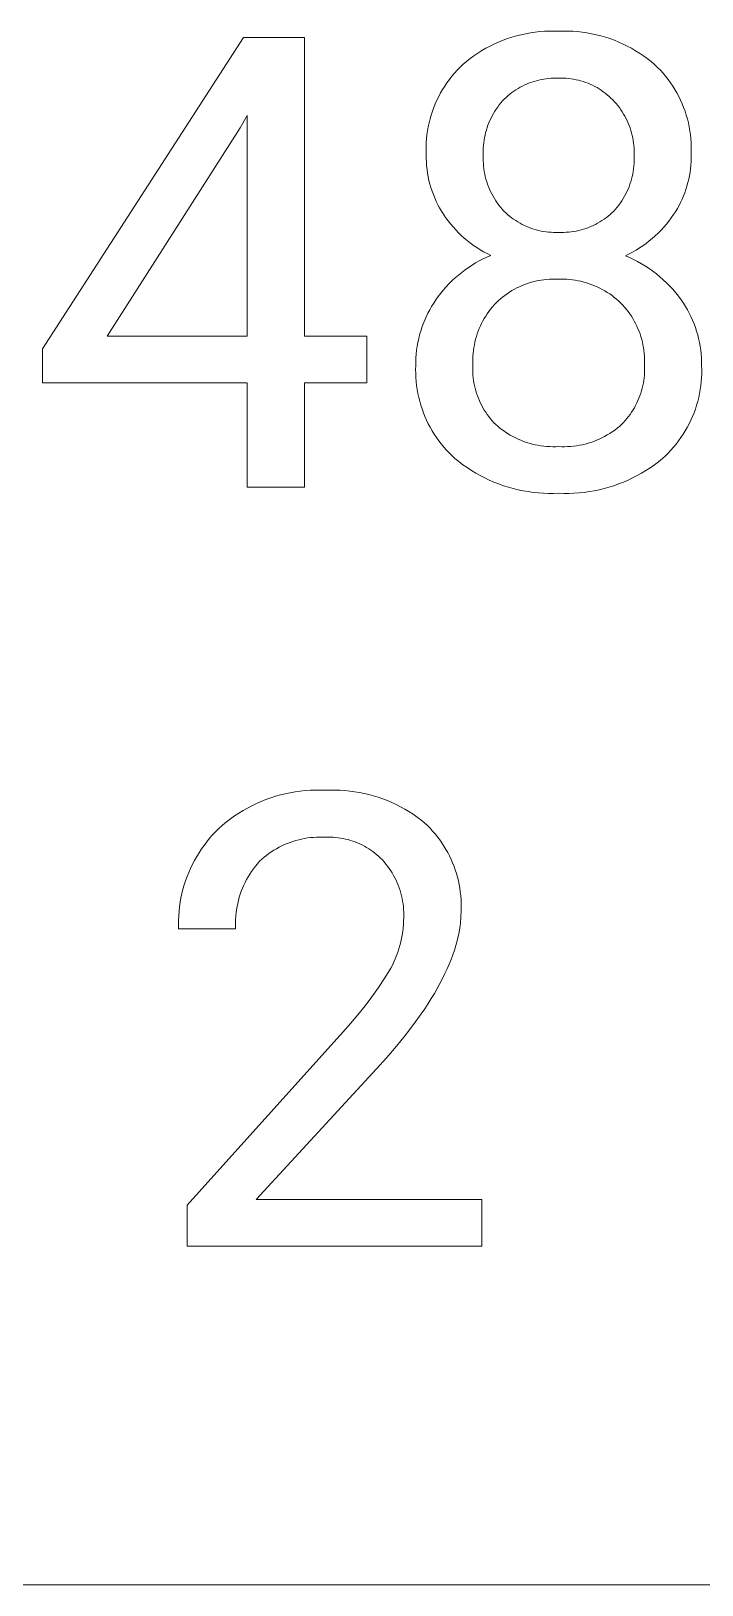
# Model space of a CAD drawing. Header units: millimetres. Extents: x -644 to 2279, y -276 to 1766.
# Drawn here: x 1681.9 to 1723.2, y -112.5 to -16.9 of the extents above; entities that cross this region are included whole.
import ezdxf

# ---------------------------------------------------------------- set-up
doc = ezdxf.new("R2010")
doc.units = ezdxf.units.MM
doc.header["$MEASUREMENT"] = 0
doc.layers.add('Domyślny', color=7, linetype='Continuous', true_color=0x000000)

msp = doc.modelspace()

# ---------------------------------------------------------------- linework, layer by layer
at = {"layer": 'Domyślny', "color": 18, "lineweight": 15, "true_color": 0x000000}
for p, q in [((1711.528, -17.258), (1711.808, -17.176)), ((1711.808, -17.176), (1712.09, -17.105)), ((1712.09, -17.105), (1712.375, -17.043)), ((1712.375, -17.043), (1712.662, -16.992)), ((1712.662, -16.992), (1712.95, -16.95)), ((1712.95, -16.95), (1713.24, -16.918)), ((1713.24, -16.918), (1713.53, -16.896)), ((1713.53, -16.896), (1713.821, -16.885)), ((1713.821, -16.885), (1714.112, -16.883)), ((1714.112, -16.883), (1714.404, -16.892)), ((1714.404, -16.892), (1714.695, -16.884)), ((1714.695, -16.884), (1714.986, -16.885)), ((1714.986, -16.885), (1715.277, -16.897)), ((1715.277, -16.897), (1715.568, -16.919)), ((1715.568, -16.919), (1715.857, -16.951)), ((1715.857, -16.951), (1716.145, -16.993)), ((1716.145, -16.993), (1716.432, -17.044)), ((1716.432, -17.044), (1716.717, -17.106)), ((1716.717, -17.106), (1716.999, -17.178)), ((1716.999, -17.178), (1717.279, -17.259)), ((1682.621, -36.453), (1695.011, -17.27)), ((1695.011, -17.27), (1698.758, -17.27)), ((1698.758, -17.27), (1698.758, -35.655)), ((1709.425, -18.244), (1709.672, -18.089)), ((1709.672, -18.089), (1709.924, -17.943)), ((1709.924, -17.943), (1710.181, -17.806)), ((1710.181, -17.806), (1710.442, -17.678)), ((1710.442, -17.678), (1710.708, -17.559)), ((1710.708, -17.559), (1710.978, -17.449)), ((1710.978, -17.449), (1711.251, -17.348)), ((1711.251, -17.348), (1711.528, -17.258)), ((1717.279, -17.259), (1717.555, -17.35)), ((1717.555, -17.35), (1717.829, -17.45)), ((1717.829, -17.45), (1718.099, -17.56)), ((1718.099, -17.56), (1718.364, -17.679)), ((1718.364, -17.679), (1718.626, -17.807)), ((1718.626, -17.807), (1718.883, -17.944)), ((1718.883, -17.944), (1719.135, -18.09)), ((1719.135, -18.09), (1719.382, -18.245)), ((1708.147, -19.296), (1708.318, -19.118)), ((1708.318, -19.118), (1708.496, -18.946)), ((1708.496, -18.946), (1708.719, -18.758)), ((1708.719, -18.758), (1708.948, -18.579)), ((1708.948, -18.579), (1709.184, -18.407)), ((1709.184, -18.407), (1709.425, -18.244)), ((1719.382, -18.245), (1719.623, -18.408)), ((1719.623, -18.408), (1719.859, -18.579)), ((1719.859, -18.579), (1720.088, -18.759)), ((1720.088, -18.759), (1720.311, -18.946)), ((1720.311, -18.946), (1720.489, -19.118)), ((1720.489, -19.118), (1720.661, -19.295)), ((1707.389, -20.269), (1707.527, -20.064)), ((1707.527, -20.064), (1707.672, -19.864)), ((1707.672, -19.864), (1707.824, -19.669)), ((1707.824, -19.669), (1707.982, -19.48)), ((1707.982, -19.48), (1708.147, -19.296)), ((1712.597, -20.079), (1712.454, -20.136)), ((1712.741, -20.026), (1712.597, -20.079)), ((1712.887, -19.979), (1712.741, -20.026)), ((1713.035, -19.936), (1712.887, -19.979)), ((1713.184, -19.898), (1713.035, -19.936)), ((1713.334, -19.866), (1713.184, -19.898)), ((1713.485, -19.838), (1713.334, -19.866)), ((1713.637, -19.816), (1713.485, -19.838)), ((1713.79, -19.799), (1713.637, -19.816)), ((1713.943, -19.787), (1713.79, -19.799)), ((1714.096, -19.78), (1713.943, -19.787)), ((1714.25, -19.779), (1714.096, -19.78)), ((1714.404, -19.783), (1714.25, -19.779)), ((1714.557, -19.78), (1714.404, -19.783)), ((1714.711, -19.783), (1714.557, -19.78)), ((1714.865, -19.791), (1714.711, -19.783)), ((1715.018, -19.804), (1714.865, -19.791)), ((1715.171, -19.822), (1715.018, -19.804)), ((1715.323, -19.846), (1715.171, -19.822)), ((1715.474, -19.875), (1715.323, -19.846)), ((1715.624, -19.91), (1715.474, -19.875)), ((1715.772, -19.949), (1715.624, -19.91)), ((1715.919, -19.994), (1715.772, -19.949)), ((1716.065, -20.044), (1715.919, -19.994)), ((1716.209, -20.098), (1716.065, -20.044)), ((1720.661, -19.295), (1720.826, -19.479)), ((1720.826, -19.479), (1720.985, -19.668)), ((1720.985, -19.668), (1721.137, -19.863)), ((1721.137, -19.863), (1721.282, -20.063)), ((1721.282, -20.063), (1721.421, -20.268)), ((1706.91, -21.133), (1707.018, -20.911)), ((1707.018, -20.911), (1707.134, -20.693)), ((1707.134, -20.693), (1707.258, -20.479)), ((1707.258, -20.479), (1707.389, -20.269)), ((1711.167, -20.962), (1711.055, -21.068)), ((1711.282, -20.86), (1711.167, -20.962)), ((1711.401, -20.763), (1711.282, -20.86)), ((1711.523, -20.669), (1711.401, -20.763)), ((1711.648, -20.579), (1711.523, -20.669)), ((1711.775, -20.494), (1711.648, -20.579)), ((1711.906, -20.414), (1711.775, -20.494)), ((1712.039, -20.337), (1711.906, -20.414)), ((1712.175, -20.266), (1712.039, -20.337)), ((1712.314, -20.199), (1712.175, -20.266)), ((1712.454, -20.136), (1712.314, -20.199)), ((1716.35, -20.158), (1716.209, -20.098)), ((1716.49, -20.222), (1716.35, -20.158)), ((1716.627, -20.292), (1716.49, -20.222)), ((1716.762, -20.366), (1716.627, -20.292)), ((1716.894, -20.444), (1716.762, -20.366)), ((1717.024, -20.528), (1716.894, -20.444)), ((1717.15, -20.615), (1717.024, -20.528)), ((1717.273, -20.707), (1717.15, -20.615)), ((1717.393, -20.804), (1717.273, -20.707)), ((1717.51, -20.904), (1717.393, -20.804)), ((1717.623, -21.008), (1717.51, -20.904)), ((1717.732, -21.116), (1717.623, -21.008)), ((1721.421, -20.268), (1721.552, -20.477)), ((1721.552, -20.477), (1721.675, -20.691)), ((1721.675, -20.691), (1721.792, -20.91)), ((1721.792, -20.91), (1721.9, -21.132)), ((1706.555, -22.054), (1706.632, -21.82)), ((1706.632, -21.82), (1706.717, -21.588)), ((1706.717, -21.588), (1706.809, -21.359)), ((1706.809, -21.359), (1706.91, -21.133)), ((1710.39, -21.958), (1710.312, -22.097)), ((1710.472, -21.821), (1710.39, -21.958)), ((1710.558, -21.688), (1710.472, -21.821)), ((1710.649, -21.557), (1710.558, -21.688)), ((1710.744, -21.43), (1710.649, -21.557)), ((1710.844, -21.306), (1710.744, -21.43)), ((1710.948, -21.185), (1710.844, -21.306)), ((1711.055, -21.068), (1710.948, -21.185)), ((1717.84, -21.231), (1717.732, -21.116)), ((1717.943, -21.35), (1717.84, -21.231)), ((1718.043, -21.472), (1717.943, -21.35)), ((1718.138, -21.597), (1718.043, -21.472)), ((1718.229, -21.726), (1718.138, -21.597)), ((1718.316, -21.857), (1718.229, -21.726)), ((1718.398, -21.992), (1718.316, -21.857)), ((1718.476, -22.129), (1718.398, -21.992)), ((1721.9, -21.132), (1722.001, -21.357)), ((1722.001, -21.357), (1722.094, -21.586)), ((1722.094, -21.586), (1722.179, -21.818)), ((1722.179, -21.818), (1722.255, -22.053)), ((1694.806, -22.847), (1686.611, -35.655)), ((1695.225, -22.078), (1694.806, -22.847)), ((1695.225, -35.655), (1695.225, -22.078)), ((1706.331, -23.016), (1706.374, -22.773)), ((1706.374, -22.773), (1706.426, -22.531)), ((1706.426, -22.531), (1706.486, -22.292)), ((1706.486, -22.292), (1706.555, -22.054)), ((1709.998, -22.827), (1709.95, -22.979)), ((1710.051, -22.677), (1709.998, -22.827)), ((1710.109, -22.529), (1710.051, -22.677)), ((1710.172, -22.383), (1710.109, -22.529)), ((1710.24, -22.239), (1710.172, -22.383)), ((1710.312, -22.097), (1710.24, -22.239)), ((1718.549, -22.268), (1718.476, -22.129)), ((1718.617, -22.41), (1718.549, -22.268)), ((1718.681, -22.554), (1718.617, -22.41)), ((1718.739, -22.7), (1718.681, -22.554)), ((1718.793, -22.848), (1718.739, -22.7)), ((1718.842, -22.998), (1718.793, -22.848)), ((1722.255, -22.053), (1722.324, -22.291)), ((1722.324, -22.291), (1722.384, -22.531)), ((1722.384, -22.531), (1722.436, -22.772)), ((1722.436, -22.772), (1722.479, -23.016)), ((1706.241, -24), (1706.251, -23.753)), ((1706.251, -23.753), (1706.269, -23.506)), ((1706.269, -23.506), (1706.295, -23.261)), ((1706.295, -23.261), (1706.331, -23.016)), ((1709.789, -23.757), (1709.773, -23.916)), ((1709.811, -23.6), (1709.789, -23.757)), ((1709.838, -23.443), (1709.811, -23.6)), ((1709.87, -23.287), (1709.838, -23.443)), ((1709.908, -23.132), (1709.87, -23.287)), ((1709.95, -22.979), (1709.908, -23.132)), ((1718.886, -23.149), (1718.842, -22.998)), ((1718.924, -23.302), (1718.886, -23.149)), ((1718.958, -23.456), (1718.924, -23.302)), ((1718.986, -23.611), (1718.958, -23.456)), ((1719.009, -23.766), (1718.986, -23.611)), ((1719.027, -23.923), (1719.009, -23.766)), ((1722.479, -23.016), (1722.514, -23.26)), ((1722.514, -23.26), (1722.54, -23.506)), ((1722.54, -23.506), (1722.558, -23.752)), ((1722.558, -23.752), (1722.567, -23.999)), ((1706.24, -24.247), (1706.241, -24)), ((1706.247, -24.494), (1706.24, -24.247)), ((1706.248, -24.722), (1706.247, -24.494)), ((1706.257, -24.949), (1706.248, -24.722)), ((1709.762, -24.075), (1709.756, -24.234)), ((1709.756, -24.234), (1709.756, -24.393)), ((1709.756, -24.393), (1709.761, -24.552)), ((1709.761, -24.552), (1709.757, -24.715)), ((1709.757, -24.715), (1709.758, -24.878)), ((1709.773, -23.916), (1709.762, -24.075)), ((1719.04, -24.08), (1719.027, -23.923)), ((1719.047, -24.237), (1719.04, -24.08)), ((1719.046, -24.552), (1719.049, -24.395)), ((1719.051, -24.714), (1719.046, -24.552)), ((1719.049, -24.395), (1719.047, -24.237)), ((1719.049, -24.877), (1719.051, -24.714)), ((1722.56, -24.71), (1722.553, -24.927)), ((1722.568, -24.247), (1722.56, -24.494)), ((1722.56, -24.494), (1722.56, -24.71)), ((1722.567, -23.999), (1722.568, -24.247)), ((1706.274, -25.177), (1706.257, -24.949)), ((1706.299, -25.403), (1706.274, -25.177)), ((1706.331, -25.629), (1706.299, -25.403)), ((1706.372, -25.853), (1706.331, -25.629)), ((1709.758, -24.878), (1709.766, -25.04)), ((1709.766, -25.04), (1709.778, -25.203)), ((1709.778, -25.203), (1709.797, -25.364)), ((1709.797, -25.364), (1709.821, -25.525)), ((1709.821, -25.525), (1709.851, -25.686)), ((1709.851, -25.686), (1709.886, -25.845)), ((1718.925, -25.842), (1718.96, -25.683)), ((1718.96, -25.683), (1718.989, -25.523)), ((1718.989, -25.523), (1719.012, -25.363)), ((1719.012, -25.363), (1719.03, -25.201)), ((1719.03, -25.201), (1719.043, -25.039)), ((1719.043, -25.039), (1719.049, -24.877)), ((1722.451, -25.788), (1722.408, -26)), ((1722.487, -25.574), (1722.451, -25.788)), ((1722.516, -25.359), (1722.487, -25.574)), ((1722.538, -25.143), (1722.516, -25.359)), ((1722.553, -24.927), (1722.538, -25.143)), ((1706.42, -26.076), (1706.372, -25.853)), ((1706.475, -26.297), (1706.42, -26.076)), ((1706.539, -26.516), (1706.475, -26.297)), ((1706.609, -26.733), (1706.539, -26.516)), ((1706.688, -26.947), (1706.609, -26.733)), ((1709.886, -25.845), (1709.927, -26.002)), ((1709.927, -26.002), (1709.973, -26.158)), ((1709.973, -26.158), (1710.024, -26.313)), ((1710.024, -26.313), (1710.081, -26.465)), ((1710.081, -26.465), (1710.143, -26.616)), ((1710.143, -26.616), (1710.211, -26.764)), ((1710.211, -26.764), (1710.283, -26.91)), ((1718.534, -26.907), (1718.605, -26.761)), ((1718.605, -26.761), (1718.672, -26.613)), ((1718.672, -26.613), (1718.733, -26.462)), ((1718.733, -26.462), (1718.789, -26.31)), ((1718.789, -26.31), (1718.84, -26.155)), ((1718.84, -26.155), (1718.885, -25.999)), ((1718.885, -25.999), (1718.925, -25.842)), ((1722.236, -26.627), (1722.164, -26.832)), ((1722.3, -26.42), (1722.236, -26.627)), ((1722.357, -26.211), (1722.3, -26.42)), ((1722.408, -26), (1722.357, -26.211)), ((1706.773, -27.158), (1706.688, -26.947)), ((1706.866, -27.366), (1706.773, -27.158)), ((1706.966, -27.571), (1706.866, -27.366)), ((1707.073, -27.772), (1706.966, -27.571)), ((1710.283, -26.91), (1710.361, -27.053)), ((1710.361, -27.053), (1710.443, -27.194)), ((1710.443, -27.194), (1710.531, -27.331)), ((1710.531, -27.331), (1710.623, -27.465)), ((1710.623, -27.465), (1710.719, -27.596)), ((1710.719, -27.596), (1710.821, -27.724)), ((1710.821, -27.724), (1710.926, -27.848)), ((1717.899, -27.847), (1718.004, -27.723)), ((1718.004, -27.723), (1718.103, -27.595)), ((1718.103, -27.595), (1718.199, -27.463)), ((1718.199, -27.463), (1718.29, -27.329)), ((1718.29, -27.329), (1718.376, -27.191)), ((1718.376, -27.191), (1718.457, -27.05)), ((1718.457, -27.05), (1718.534, -26.907)), ((1721.812, -27.623), (1721.707, -27.813)), ((1721.91, -27.43), (1721.812, -27.623)), ((1722.001, -27.234), (1721.91, -27.43)), ((1722.086, -27.034), (1722.001, -27.234)), ((1722.164, -26.832), (1722.086, -27.034)), ((1707.187, -27.97), (1707.073, -27.772)), ((1707.308, -28.163), (1707.187, -27.97)), ((1707.446, -28.364), (1707.308, -28.163)), ((1707.591, -28.56), (1707.446, -28.364)), ((1707.742, -28.752), (1707.591, -28.56)), ((1710.926, -27.848), (1711.036, -27.968)), ((1711.036, -27.968), (1711.147, -28.076)), ((1711.147, -28.076), (1711.262, -28.18)), ((1711.262, -28.18), (1711.381, -28.279)), ((1711.381, -28.279), (1711.503, -28.375)), ((1711.503, -28.375), (1711.628, -28.466)), ((1711.628, -28.466), (1711.756, -28.553)), ((1711.756, -28.553), (1711.888, -28.635)), ((1711.888, -28.635), (1712.022, -28.713)), ((1716.797, -28.712), (1716.932, -28.634)), ((1716.932, -28.634), (1717.064, -28.552)), ((1717.064, -28.552), (1717.193, -28.465)), ((1717.193, -28.465), (1717.32, -28.374)), ((1717.32, -28.374), (1717.443, -28.279)), ((1717.443, -28.279), (1717.562, -28.179)), ((1717.562, -28.179), (1717.678, -28.076)), ((1717.678, -28.076), (1717.791, -27.968)), ((1717.791, -27.968), (1717.899, -27.847)), ((1721.188, -28.581), (1721.033, -28.772)), ((1721.337, -28.384), (1721.188, -28.581)), ((1721.479, -28.182), (1721.337, -28.384)), ((1721.596, -28), (1721.479, -28.182)), ((1721.707, -27.813), (1721.596, -28)), ((1707.9, -28.938), (1707.742, -28.752)), ((1708.064, -29.119), (1707.9, -28.938)), ((1708.234, -29.294), (1708.064, -29.119)), ((1708.41, -29.463), (1708.234, -29.294)), ((1708.591, -29.626), (1708.41, -29.463)), ((1708.778, -29.783), (1708.591, -29.626)), ((1712.022, -28.713), (1712.158, -28.786)), ((1712.158, -28.786), (1712.297, -28.854)), ((1712.297, -28.854), (1712.439, -28.918)), ((1712.439, -28.918), (1712.582, -28.976)), ((1712.582, -28.976), (1712.727, -29.029)), ((1712.727, -29.029), (1712.875, -29.078)), ((1712.875, -29.078), (1713.023, -29.121)), ((1713.023, -29.121), (1713.173, -29.159)), ((1713.173, -29.159), (1713.325, -29.192)), ((1713.325, -29.192), (1713.477, -29.219)), ((1713.477, -29.219), (1713.631, -29.242)), ((1713.631, -29.242), (1713.785, -29.259)), ((1713.785, -29.259), (1713.939, -29.27)), ((1713.939, -29.27), (1714.094, -29.276)), ((1714.094, -29.276), (1714.249, -29.277)), ((1714.249, -29.277), (1714.404, -29.272)), ((1714.404, -29.272), (1714.559, -29.277)), ((1714.559, -29.277), (1714.715, -29.276)), ((1714.715, -29.276), (1714.87, -29.269)), ((1714.87, -29.269), (1715.025, -29.258)), ((1715.025, -29.258), (1715.18, -29.241)), ((1715.18, -29.241), (1715.334, -29.218)), ((1715.334, -29.218), (1715.487, -29.191)), ((1715.487, -29.191), (1715.639, -29.158)), ((1715.639, -29.158), (1715.79, -29.12)), ((1715.79, -29.12), (1715.94, -29.077)), ((1715.94, -29.077), (1716.087, -29.028)), ((1716.087, -29.028), (1716.234, -28.975)), ((1716.234, -28.975), (1716.378, -28.916)), ((1716.378, -28.916), (1716.52, -28.853)), ((1716.52, -28.853), (1716.66, -28.785)), ((1716.66, -28.785), (1716.797, -28.712)), ((1720.165, -29.647), (1719.975, -29.804)), ((1720.35, -29.484), (1720.165, -29.647)), ((1720.53, -29.315), (1720.35, -29.484)), ((1720.703, -29.14), (1720.53, -29.315)), ((1720.871, -28.959), (1720.703, -29.14)), ((1721.033, -28.772), (1720.871, -28.959)), ((1708.97, -29.934), (1708.778, -29.783)), ((1709.167, -30.078), (1708.97, -29.934)), ((1709.369, -30.215), (1709.167, -30.078)), ((1709.575, -30.345), (1709.369, -30.215)), ((1709.785, -30.469), (1709.575, -30.345)), ((1710, -30.585), (1709.785, -30.469)), ((1710.218, -30.693), (1710, -30.585)), ((1718.732, -30.604), (1718.511, -30.713)), ((1718.95, -30.489), (1718.732, -30.604)), ((1719.164, -30.365), (1718.95, -30.489)), ((1719.374, -30.235), (1719.164, -30.365)), ((1719.579, -30.098), (1719.374, -30.235)), ((1719.779, -29.954), (1719.579, -30.098)), ((1719.975, -29.804), (1719.779, -29.954)), ((1708.642, -31.582), (1708.854, -31.433)), ((1708.854, -31.433), (1709.07, -31.291)), ((1709.07, -31.291), (1709.292, -31.156)), ((1709.292, -31.156), (1709.517, -31.029)), ((1709.517, -31.029), (1709.747, -30.909)), ((1709.747, -30.909), (1709.981, -30.797)), ((1709.981, -30.797), (1710.218, -30.693)), ((1718.511, -30.713), (1718.765, -30.823)), ((1718.765, -30.823), (1719.016, -30.942)), ((1719.016, -30.942), (1719.262, -31.069)), ((1719.262, -31.069), (1719.504, -31.205)), ((1719.504, -31.205), (1719.741, -31.349)), ((1719.741, -31.349), (1719.972, -31.501)), ((1719.972, -31.501), (1720.199, -31.662)), ((1707.486, -32.618), (1707.664, -32.429)), ((1707.664, -32.429), (1707.848, -32.247)), ((1707.848, -32.247), (1708.038, -32.071)), ((1708.038, -32.071), (1708.234, -31.901)), ((1708.234, -31.901), (1708.435, -31.738)), ((1708.435, -31.738), (1708.642, -31.582)), ((1712.311, -32.481), (1712.148, -32.546)), ((1712.475, -32.422), (1712.311, -32.481)), ((1712.641, -32.368), (1712.475, -32.422)), ((1712.809, -32.32), (1712.641, -32.368)), ((1712.978, -32.278), (1712.809, -32.32)), ((1713.149, -32.242), (1712.978, -32.278)), ((1713.321, -32.211), (1713.149, -32.242)), ((1713.493, -32.187), (1713.321, -32.211)), ((1713.667, -32.168), (1713.493, -32.187)), ((1713.841, -32.156), (1713.667, -32.168)), ((1714.016, -32.149), (1713.841, -32.156)), ((1714.19, -32.148), (1714.016, -32.149)), ((1714.365, -32.153), (1714.19, -32.148)), ((1714.542, -32.15), (1714.365, -32.153)), ((1714.719, -32.152), (1714.542, -32.15)), ((1714.895, -32.16), (1714.719, -32.152)), ((1715.072, -32.174), (1714.895, -32.16)), ((1715.248, -32.194), (1715.072, -32.174)), ((1715.423, -32.219), (1715.248, -32.194)), ((1715.597, -32.251), (1715.423, -32.219)), ((1715.77, -32.288), (1715.597, -32.251)), ((1715.941, -32.331), (1715.77, -32.288)), ((1716.111, -32.38), (1715.941, -32.331)), ((1716.28, -32.435), (1716.111, -32.38)), ((1716.446, -32.495), (1716.28, -32.435)), ((1716.611, -32.561), (1716.446, -32.495)), ((1720.199, -31.662), (1720.419, -31.83)), ((1720.419, -31.83), (1720.634, -32.005)), ((1720.634, -32.005), (1720.842, -32.188)), ((1720.842, -32.188), (1721.044, -32.379)), ((1721.044, -32.379), (1721.239, -32.576)), ((1706.709, -33.628), (1706.841, -33.428)), ((1706.841, -33.428), (1706.992, -33.218)), ((1706.992, -33.218), (1707.15, -33.012)), ((1707.15, -33.012), (1707.315, -32.812)), ((1707.315, -32.812), (1707.486, -32.618)), ((1710.817, -33.368), (1710.686, -33.484)), ((1710.951, -33.257), (1710.817, -33.368)), ((1711.09, -33.15), (1710.951, -33.257)), ((1711.231, -33.049), (1711.09, -33.15)), ((1711.377, -32.952), (1711.231, -33.049)), ((1711.525, -32.86), (1711.377, -32.952)), ((1711.677, -32.774), (1711.525, -32.86)), ((1711.832, -32.693), (1711.677, -32.774)), ((1711.989, -32.617), (1711.832, -32.693)), ((1712.148, -32.546), (1711.989, -32.617)), ((1716.773, -32.632), (1716.611, -32.561)), ((1716.932, -32.708), (1716.773, -32.632)), ((1717.089, -32.79), (1716.932, -32.708)), ((1717.243, -32.877), (1717.089, -32.79)), ((1717.394, -32.969), (1717.243, -32.877)), ((1717.542, -33.066), (1717.394, -32.969)), ((1717.687, -33.168), (1717.542, -33.066)), ((1717.828, -33.275), (1717.687, -33.168)), ((1717.965, -33.387), (1717.828, -33.275)), ((1718.099, -33.503), (1717.965, -33.387)), ((1721.239, -32.576), (1721.427, -32.78)), ((1721.427, -32.78), (1721.608, -32.99)), ((1721.608, -32.99), (1721.781, -33.206)), ((1721.781, -33.206), (1721.947, -33.428)), ((1721.947, -33.428), (1722.081, -33.627)), ((1706.251, -34.465), (1706.355, -34.25)), ((1706.355, -34.25), (1706.466, -34.039)), ((1706.466, -34.039), (1706.584, -33.831)), ((1706.584, -33.831), (1706.709, -33.628)), ((1709.915, -34.425), (1709.825, -34.574)), ((1710.011, -34.279), (1709.915, -34.425)), ((1710.111, -34.137), (1710.011, -34.279)), ((1710.216, -33.998), (1710.111, -34.137)), ((1710.326, -33.863), (1710.216, -33.998)), ((1710.44, -33.731), (1710.326, -33.863)), ((1710.559, -33.604), (1710.44, -33.731)), ((1710.686, -33.484), (1710.559, -33.604)), ((1718.229, -33.623), (1718.099, -33.503)), ((1718.348, -33.749), (1718.229, -33.623)), ((1718.464, -33.879), (1718.348, -33.749)), ((1718.574, -34.013), (1718.464, -33.879)), ((1718.681, -34.151), (1718.574, -34.013)), ((1718.782, -34.292), (1718.681, -34.151)), ((1718.879, -34.437), (1718.782, -34.292)), ((1722.081, -33.627), (1722.208, -33.829)), ((1722.208, -33.829), (1722.328, -34.036)), ((1722.328, -34.036), (1722.441, -34.247)), ((1722.441, -34.247), (1722.547, -34.462)), ((1705.845, -35.587), (1705.911, -35.358)), ((1705.911, -35.358), (1705.985, -35.13)), ((1705.985, -35.13), (1706.066, -34.906)), ((1706.066, -34.906), (1706.155, -34.684)), ((1706.155, -34.684), (1706.251, -34.465)), ((1709.449, -35.359), (1709.39, -35.523)), ((1709.514, -35.197), (1709.449, -35.359)), ((1709.583, -35.037), (1709.514, -35.197)), ((1709.659, -34.88), (1709.583, -35.037)), ((1709.739, -34.726), (1709.659, -34.88)), ((1709.825, -34.574), (1709.739, -34.726)), ((1718.97, -34.584), (1718.879, -34.437)), ((1719.057, -34.735), (1718.97, -34.584)), ((1719.138, -34.889), (1719.057, -34.735)), ((1719.214, -35.045), (1719.138, -34.889)), ((1719.285, -35.204), (1719.214, -35.045)), ((1719.35, -35.365), (1719.285, -35.204)), ((1719.41, -35.528), (1719.35, -35.365)), ((1722.547, -34.462), (1722.645, -34.681)), ((1722.645, -34.681), (1722.735, -34.902)), ((1722.735, -34.902), (1722.818, -35.127)), ((1722.818, -35.127), (1722.893, -35.354)), ((1722.893, -35.354), (1722.96, -35.584)), ((1686.611, -35.655), (1695.225, -35.655)), ((1698.758, -35.655), (1702.602, -35.655)), ((1702.602, -35.655), (1702.602, -38.527)), ((1705.661, -36.524), (1705.695, -36.288)), ((1705.695, -36.288), (1705.737, -36.053)), ((1705.737, -36.053), (1705.787, -35.819)), ((1705.787, -35.819), (1705.845, -35.587)), ((1709.211, -36.196), (1709.18, -36.367)), ((1709.247, -36.025), (1709.211, -36.196)), ((1709.289, -35.856), (1709.247, -36.025)), ((1709.337, -35.689), (1709.289, -35.856)), ((1709.39, -35.523), (1709.337, -35.689)), ((1719.464, -35.694), (1719.41, -35.528)), ((1719.513, -35.86), (1719.464, -35.694)), ((1719.556, -36.029), (1719.513, -35.86)), ((1719.593, -36.199), (1719.556, -36.029)), ((1719.624, -36.37), (1719.593, -36.199)), ((1722.96, -35.584), (1723.019, -35.816)), ((1723.019, -35.816), (1723.069, -36.05)), ((1723.069, -36.05), (1723.112, -36.285)), ((1723.112, -36.285), (1723.147, -36.522)), ((1682.621, -38.527), (1682.621, -36.453)), ((1705.605, -37.477), (1705.607, -37.238)), ((1705.607, -37.238), (1705.617, -37)), ((1705.617, -37), (1705.635, -36.762)), ((1705.635, -36.762), (1705.661, -36.524)), ((1709.116, -37.061), (1709.114, -37.235)), ((1709.114, -37.235), (1709.119, -37.409)), ((1709.123, -36.887), (1709.116, -37.061)), ((1709.136, -36.713), (1709.123, -36.887)), ((1709.155, -36.54), (1709.136, -36.713)), ((1709.18, -36.367), (1709.155, -36.54)), ((1719.65, -36.542), (1719.624, -36.37)), ((1719.669, -36.715), (1719.65, -36.542)), ((1719.683, -36.888), (1719.669, -36.715)), ((1719.691, -37.062), (1719.683, -36.888)), ((1719.689, -37.409), (1719.693, -37.235)), ((1719.693, -37.235), (1719.691, -37.062)), ((1723.147, -36.522), (1723.173, -36.76)), ((1723.173, -36.76), (1723.191, -36.999)), ((1723.191, -36.999), (1723.201, -37.238)), ((1723.201, -37.238), (1723.202, -37.477)), ((1705.599, -37.724), (1705.605, -37.477)), ((1705.601, -37.97), (1705.599, -37.724)), ((1705.612, -38.216), (1705.601, -37.97)), ((1705.631, -38.462), (1705.612, -38.216)), ((1709.119, -37.409), (1709.112, -37.572)), ((1709.112, -37.572), (1709.112, -37.735)), ((1709.112, -37.735), (1709.116, -37.898)), ((1709.116, -37.898), (1709.127, -38.061)), ((1709.127, -38.061), (1709.142, -38.223)), ((1709.142, -38.223), (1709.163, -38.385)), ((1719.643, -38.383), (1719.664, -38.221)), ((1719.664, -38.221), (1719.68, -38.06)), ((1719.68, -38.06), (1719.69, -37.897)), ((1719.695, -37.572), (1719.689, -37.409)), ((1719.69, -37.897), (1719.695, -37.735)), ((1719.695, -37.735), (1719.695, -37.572)), ((1723.197, -38.218), (1723.179, -38.464)), ((1723.207, -37.971), (1723.197, -38.218)), ((1723.202, -37.477), (1723.209, -37.724)), ((1723.209, -37.724), (1723.207, -37.971)), ((1695.225, -38.527), (1682.621, -38.527)), ((1695.225, -44.95), (1695.225, -38.527)), ((1702.602, -38.527), (1698.758, -38.527)), ((1698.758, -38.527), (1698.758, -44.95)), ((1705.658, -38.707), (1705.631, -38.462)), ((1705.694, -38.951), (1705.658, -38.707)), ((1705.737, -39.194), (1705.694, -38.951)), ((1705.79, -39.434), (1705.737, -39.194)), ((1709.163, -38.385), (1709.19, -38.546)), ((1709.19, -38.546), (1709.222, -38.706)), ((1709.222, -38.706), (1709.259, -38.865)), ((1709.259, -38.865), (1709.302, -39.022)), ((1709.302, -39.022), (1709.349, -39.178)), ((1709.349, -39.178), (1709.402, -39.332)), ((1719.404, -39.328), (1719.457, -39.174)), ((1719.457, -39.174), (1719.505, -39.018)), ((1719.505, -39.018), (1719.547, -38.861)), ((1719.547, -38.861), (1719.585, -38.703)), ((1719.585, -38.703), (1719.617, -38.543)), ((1719.617, -38.543), (1719.643, -38.383)), ((1723.073, -39.197), (1723.022, -39.438)), ((1723.117, -38.954), (1723.073, -39.197)), ((1723.152, -38.709), (1723.117, -38.954)), ((1723.179, -38.464), (1723.152, -38.709)), ((1705.85, -39.673), (1705.79, -39.434)), ((1705.918, -39.91), (1705.85, -39.673)), ((1705.994, -40.145), (1705.918, -39.91)), ((1706.079, -40.376), (1705.994, -40.145)), ((1709.402, -39.332), (1709.46, -39.485)), ((1709.46, -39.485), (1709.524, -39.635)), ((1709.524, -39.635), (1709.592, -39.783)), ((1709.592, -39.783), (1709.665, -39.929)), ((1709.665, -39.929), (1709.743, -40.072)), ((1709.743, -40.072), (1709.826, -40.212)), ((1718.981, -40.206), (1719.063, -40.065)), ((1719.063, -40.065), (1719.141, -39.923)), ((1719.141, -39.923), (1719.215, -39.777)), ((1719.215, -39.777), (1719.283, -39.63)), ((1719.283, -39.63), (1719.346, -39.48)), ((1719.346, -39.48), (1719.404, -39.328)), ((1722.817, -40.15), (1722.733, -40.382)), ((1722.893, -39.915), (1722.817, -40.15)), ((1722.962, -39.678), (1722.893, -39.915)), ((1723.022, -39.438), (1722.962, -39.678)), ((1706.171, -40.605), (1706.079, -40.376)), ((1706.27, -40.83), (1706.171, -40.605)), ((1706.378, -41.052), (1706.27, -40.83)), ((1706.493, -41.27), (1706.378, -41.052)), ((1709.826, -40.212), (1709.913, -40.35)), ((1709.913, -40.35), (1710.005, -40.485)), ((1710.005, -40.485), (1710.102, -40.616)), ((1710.102, -40.616), (1710.202, -40.744)), ((1710.202, -40.744), (1710.307, -40.869)), ((1710.307, -40.869), (1710.417, -40.99)), ((1710.417, -40.99), (1710.53, -41.108)), ((1710.53, -41.108), (1710.668, -41.227)), ((1718.139, -41.219), (1718.277, -41.098)), ((1718.277, -41.098), (1718.39, -40.981)), ((1718.39, -40.981), (1718.499, -40.86)), ((1718.499, -40.86), (1718.604, -40.736)), ((1718.604, -40.736), (1718.705, -40.608)), ((1718.705, -40.608), (1718.801, -40.477)), ((1718.801, -40.477), (1718.893, -40.343)), ((1718.893, -40.343), (1718.981, -40.206)), ((1722.434, -41.059), (1722.319, -41.278)), ((1722.541, -40.837), (1722.434, -41.059)), ((1722.641, -40.611), (1722.541, -40.837)), ((1722.733, -40.382), (1722.641, -40.611)), ((1706.615, -41.484), (1706.493, -41.27)), ((1706.744, -41.694), (1706.615, -41.484)), ((1706.881, -41.899), (1706.744, -41.694)), ((1707.024, -42.1), (1706.881, -41.899)), ((1710.668, -41.227), (1710.811, -41.342)), ((1710.811, -41.342), (1710.957, -41.452)), ((1710.957, -41.452), (1711.107, -41.557)), ((1711.107, -41.557), (1711.261, -41.657)), ((1711.261, -41.657), (1711.418, -41.751)), ((1711.418, -41.751), (1711.578, -41.84)), ((1711.578, -41.84), (1711.741, -41.924)), ((1711.741, -41.924), (1711.907, -42.001)), ((1711.907, -42.001), (1712.075, -42.073)), ((1712.075, -42.073), (1712.246, -42.14)), ((1716.564, -42.138), (1716.734, -42.071)), ((1716.734, -42.071), (1716.903, -41.998)), ((1716.903, -41.998), (1717.068, -41.92)), ((1717.068, -41.92), (1717.231, -41.836)), ((1717.231, -41.836), (1717.391, -41.746)), ((1717.391, -41.746), (1717.548, -41.651)), ((1717.548, -41.651), (1717.701, -41.551)), ((1717.701, -41.551), (1717.851, -41.445)), ((1717.851, -41.445), (1717.997, -41.334)), ((1717.997, -41.334), (1718.139, -41.219)), ((1721.93, -41.908), (1721.786, -42.109)), ((1722.067, -41.702), (1721.93, -41.908)), ((1722.196, -41.492), (1722.067, -41.702)), ((1722.319, -41.278), (1722.196, -41.492)), ((1707.174, -42.295), (1707.024, -42.1)), ((1707.331, -42.486), (1707.174, -42.295)), ((1707.494, -42.671), (1707.331, -42.486)), ((1707.663, -42.85), (1707.494, -42.671)), ((1707.838, -43.023), (1707.663, -42.85)), ((1708.019, -43.191), (1707.838, -43.023)), ((1712.246, -42.14), (1712.418, -42.2)), ((1712.418, -42.2), (1712.593, -42.254)), ((1712.593, -42.254), (1712.77, -42.303)), ((1712.77, -42.303), (1712.948, -42.345)), ((1712.948, -42.345), (1713.127, -42.381)), ((1713.127, -42.381), (1713.308, -42.411)), ((1713.308, -42.411), (1713.49, -42.435)), ((1713.49, -42.435), (1713.672, -42.453)), ((1713.672, -42.453), (1713.855, -42.464)), ((1713.855, -42.464), (1714.038, -42.469)), ((1714.038, -42.469), (1714.221, -42.468)), ((1714.221, -42.468), (1714.404, -42.461)), ((1714.404, -42.461), (1714.587, -42.468)), ((1714.587, -42.468), (1714.77, -42.47)), ((1714.77, -42.47), (1714.953, -42.464)), ((1714.953, -42.464), (1715.136, -42.453)), ((1715.136, -42.453), (1715.319, -42.435)), ((1715.319, -42.435), (1715.5, -42.411)), ((1715.5, -42.411), (1715.681, -42.381)), ((1715.681, -42.381), (1715.861, -42.345)), ((1715.861, -42.345), (1716.039, -42.302)), ((1716.039, -42.302), (1716.216, -42.253)), ((1716.216, -42.253), (1716.391, -42.199)), ((1716.391, -42.199), (1716.564, -42.138)), ((1720.97, -43.033), (1720.788, -43.2)), ((1721.146, -42.859), (1720.97, -43.033)), ((1721.315, -42.68), (1721.146, -42.859)), ((1721.479, -42.495), (1721.315, -42.68)), ((1721.636, -42.305), (1721.479, -42.495)), ((1721.786, -42.109), (1721.636, -42.305)), ((1708.262, -43.388), (1708.019, -43.191)), ((1708.512, -43.577), (1708.262, -43.388)), ((1708.769, -43.757), (1708.512, -43.577)), ((1709.031, -43.928), (1708.769, -43.757)), ((1709.299, -44.091), (1709.031, -43.928)), ((1719.774, -43.934), (1719.506, -44.095)), ((1720.037, -43.763), (1719.774, -43.934)), ((1720.294, -43.584), (1720.037, -43.763)), ((1720.544, -43.396), (1720.294, -43.584)), ((1720.788, -43.2), (1720.544, -43.396)), ((1698.758, -44.95), (1695.225, -44.95)), ((1709.572, -44.244), (1709.299, -44.091)), ((1709.851, -44.388), (1709.572, -44.244)), ((1710.134, -44.522), (1709.851, -44.388)), ((1710.421, -44.646), (1710.134, -44.522)), ((1710.713, -44.761), (1710.421, -44.646)), ((1711.008, -44.866), (1710.713, -44.761)), ((1711.307, -44.96), (1711.008, -44.866)), ((1717.796, -44.866), (1717.498, -44.96)), ((1718.091, -44.762), (1717.796, -44.866)), ((1718.383, -44.648), (1718.091, -44.762)), ((1718.671, -44.524), (1718.383, -44.648)), ((1718.954, -44.39), (1718.671, -44.524)), ((1719.232, -44.247), (1718.954, -44.39)), ((1719.506, -44.095), (1719.232, -44.247)), ((1711.609, -45.045), (1711.307, -44.96)), ((1711.913, -45.119), (1711.609, -45.045)), ((1712.22, -45.182), (1711.913, -45.119)), ((1712.529, -45.235), (1712.22, -45.182)), ((1712.84, -45.278), (1712.529, -45.235)), ((1713.151, -45.31), (1712.84, -45.278)), ((1713.464, -45.332), (1713.151, -45.31)), ((1713.777, -45.342), (1713.464, -45.332)), ((1714.09, -45.342), (1713.777, -45.342)), ((1714.404, -45.332), (1714.09, -45.342)), ((1714.717, -45.342), (1714.404, -45.332)), ((1715.03, -45.342), (1714.717, -45.342)), ((1715.343, -45.331), (1715.03, -45.342)), ((1715.655, -45.309), (1715.343, -45.331)), ((1715.966, -45.277), (1715.655, -45.309)), ((1716.277, -45.234), (1715.966, -45.277)), ((1716.585, -45.181), (1716.277, -45.234)), ((1716.892, -45.118), (1716.585, -45.181)), ((1717.196, -45.044), (1716.892, -45.118)), ((1717.498, -44.96), (1717.196, -45.044)), ((1696.676, -64.084), (1696.973, -63.989)), ((1696.973, -63.989), (1697.273, -63.905)), ((1697.273, -63.905), (1697.576, -63.83)), ((1697.576, -63.83), (1697.881, -63.766)), ((1697.881, -63.766), (1698.189, -63.713)), ((1698.189, -63.713), (1698.498, -63.67)), ((1698.498, -63.67), (1698.808, -63.638)), ((1698.808, -63.638), (1699.119, -63.617)), ((1699.119, -63.617), (1699.431, -63.606)), ((1699.431, -63.606), (1699.743, -63.606)), ((1699.743, -63.606), (1700.054, -63.617)), ((1700.054, -63.617), (1700.353, -63.606)), ((1700.353, -63.606), (1700.652, -63.605)), ((1700.652, -63.605), (1700.951, -63.614)), ((1700.951, -63.614), (1701.249, -63.633)), ((1701.249, -63.633), (1701.547, -63.663)), ((1701.547, -63.663), (1701.843, -63.702)), ((1701.843, -63.702), (1702.138, -63.751)), ((1702.138, -63.751), (1702.431, -63.811)), ((1702.431, -63.811), (1702.722, -63.88)), ((1702.722, -63.88), (1703.01, -63.959)), ((1703.01, -63.959), (1703.296, -64.048)), ((1703.296, -64.048), (1703.578, -64.147)), ((1694.451, -65.198), (1694.712, -65.026)), ((1694.712, -65.026), (1694.977, -64.863)), ((1694.977, -64.863), (1695.249, -64.709)), ((1695.249, -64.709), (1695.525, -64.564)), ((1695.525, -64.564), (1695.807, -64.43)), ((1695.807, -64.43), (1696.092, -64.305)), ((1696.092, -64.305), (1696.382, -64.189)), ((1696.382, -64.189), (1696.676, -64.084)), ((1703.578, -64.147), (1703.857, -64.255)), ((1703.857, -64.255), (1704.132, -64.372)), ((1704.132, -64.372), (1704.403, -64.499)), ((1704.403, -64.499), (1704.669, -64.635)), ((1704.669, -64.635), (1704.931, -64.78)), ((1704.931, -64.78), (1705.187, -64.933)), ((1705.187, -64.933), (1705.438, -65.095)), ((1693.281, -66.167), (1693.475, -65.973)), ((1693.475, -65.973), (1693.709, -65.766)), ((1693.709, -65.766), (1693.95, -65.568)), ((1693.95, -65.568), (1694.197, -65.379)), ((1694.197, -65.379), (1694.451, -65.198)), ((1705.438, -65.095), (1705.684, -65.266)), ((1705.684, -65.266), (1705.923, -65.445)), ((1705.923, -65.445), (1706.157, -65.632)), ((1706.157, -65.632), (1706.325, -65.792)), ((1706.325, -65.792), (1706.489, -65.957)), ((1706.489, -65.957), (1706.646, -66.127)), ((1692.575, -67.006), (1692.741, -66.787)), ((1692.741, -66.787), (1692.914, -66.574)), ((1692.914, -66.574), (1693.094, -66.368)), ((1693.094, -66.368), (1693.281, -66.167)), ((1697.693, -66.891), (1697.522, -66.964)), ((1697.866, -66.825), (1697.693, -66.891)), ((1698.042, -66.765), (1697.866, -66.825)), ((1698.219, -66.71), (1698.042, -66.765)), ((1698.398, -66.662), (1698.219, -66.71)), ((1698.579, -66.62), (1698.398, -66.662)), ((1698.761, -66.584), (1698.579, -66.62)), ((1698.944, -66.554), (1698.761, -66.584)), ((1699.128, -66.531), (1698.944, -66.554)), ((1699.313, -66.513), (1699.128, -66.531)), ((1699.498, -66.503), (1699.313, -66.513)), ((1699.683, -66.498), (1699.498, -66.503)), ((1699.869, -66.5), (1699.683, -66.498)), ((1700.054, -66.508), (1699.869, -66.5)), ((1700.209, -66.503), (1700.054, -66.508)), ((1700.364, -66.504), (1700.209, -66.503)), ((1700.519, -66.51), (1700.364, -66.504)), ((1700.674, -66.521), (1700.519, -66.51)), ((1700.828, -66.537), (1700.674, -66.521)), ((1700.982, -66.559), (1700.828, -66.537)), ((1701.135, -66.586), (1700.982, -66.559)), ((1701.286, -66.618), (1701.135, -66.586)), ((1701.437, -66.655), (1701.286, -66.618)), ((1701.586, -66.698), (1701.437, -66.655)), ((1701.734, -66.745), (1701.586, -66.698)), ((1701.88, -66.797), (1701.734, -66.745)), ((1702.024, -66.855), (1701.88, -66.797)), ((1702.166, -66.917), (1702.024, -66.855)), ((1702.306, -66.984), (1702.166, -66.917)), ((1706.646, -66.127), (1706.798, -66.303)), ((1706.798, -66.303), (1706.943, -66.484)), ((1706.943, -66.484), (1707.083, -66.67)), ((1707.083, -66.67), (1707.216, -66.86)), ((1707.216, -66.86), (1707.343, -67.054)), ((1691.988, -67.931), (1692.123, -67.693)), ((1692.123, -67.693), (1692.266, -67.459)), ((1692.266, -67.459), (1692.417, -67.229)), ((1692.417, -67.229), (1692.575, -67.006)), ((1696.123, -67.862), (1695.986, -67.987)), ((1696.264, -67.742), (1696.123, -67.862)), ((1696.409, -67.626), (1696.264, -67.742)), ((1696.558, -67.515), (1696.409, -67.626)), ((1696.71, -67.41), (1696.558, -67.515)), ((1696.866, -67.31), (1696.71, -67.41)), ((1697.026, -67.215), (1696.866, -67.31)), ((1697.188, -67.125), (1697.026, -67.215)), ((1697.354, -67.042), (1697.188, -67.125)), ((1697.522, -66.964), (1697.354, -67.042)), ((1702.443, -67.056), (1702.306, -66.984)), ((1702.578, -67.133), (1702.443, -67.056)), ((1702.71, -67.214), (1702.578, -67.133)), ((1702.84, -67.299), (1702.71, -67.214)), ((1702.966, -67.389), (1702.84, -67.299)), ((1703.089, -67.483), (1702.966, -67.389)), ((1703.209, -67.581), (1703.089, -67.483)), ((1703.326, -67.684), (1703.209, -67.581)), ((1703.439, -67.79), (1703.326, -67.684)), ((1703.548, -67.9), (1703.439, -67.79)), ((1703.661, -68.026), (1703.548, -67.9)), ((1707.343, -67.054), (1707.463, -67.253)), ((1707.463, -67.253), (1707.577, -67.456)), ((1707.577, -67.456), (1707.683, -67.662)), ((1707.683, -67.662), (1707.783, -67.872)), ((1707.783, -67.872), (1707.875, -68.085)), ((1691.531, -68.927), (1691.632, -68.673)), ((1691.632, -68.673), (1691.743, -68.422)), ((1691.743, -68.422), (1691.861, -68.174)), ((1691.861, -68.174), (1691.988, -67.931)), ((1695.391, -68.772), (1695.289, -68.941)), ((1695.499, -68.607), (1695.391, -68.772)), ((1695.613, -68.446), (1695.499, -68.607)), ((1695.732, -68.289), (1695.613, -68.446)), ((1695.856, -68.136), (1695.732, -68.289)), ((1695.986, -67.987), (1695.856, -68.136)), ((1703.77, -68.155), (1703.661, -68.026)), ((1703.874, -68.288), (1703.77, -68.155)), ((1703.973, -68.425), (1703.874, -68.288)), ((1704.068, -68.565), (1703.973, -68.425)), ((1704.158, -68.708), (1704.068, -68.565)), ((1704.242, -68.854), (1704.158, -68.708)), ((1704.322, -69.004), (1704.242, -68.854)), ((1707.875, -68.085), (1707.96, -68.301)), ((1707.96, -68.301), (1708.038, -68.519)), ((1708.038, -68.519), (1708.109, -68.74)), ((1708.109, -68.74), (1708.172, -68.964)), ((1691.21, -69.976), (1691.277, -69.71)), ((1691.277, -69.71), (1691.353, -69.446)), ((1691.353, -69.446), (1691.437, -69.185)), ((1691.437, -69.185), (1691.531, -68.927)), ((1694.94, -69.647), (1694.868, -69.83)), ((1695.018, -69.466), (1694.94, -69.647)), ((1695.102, -69.288), (1695.018, -69.466)), ((1695.193, -69.113), (1695.102, -69.288)), ((1695.289, -68.941), (1695.193, -69.113)), ((1704.397, -69.155), (1704.322, -69.004)), ((1704.466, -69.309), (1704.397, -69.155)), ((1704.53, -69.466), (1704.466, -69.309)), ((1704.589, -69.624), (1704.53, -69.466)), ((1704.642, -69.785), (1704.589, -69.624)), ((1704.69, -69.947), (1704.642, -69.785)), ((1708.172, -68.964), (1708.228, -69.189)), ((1708.228, -69.189), (1708.276, -69.416)), ((1708.276, -69.416), (1708.316, -69.645)), ((1708.316, -69.645), (1708.349, -69.875)), ((1691.064, -70.785), (1691.104, -70.513)), ((1691.104, -70.513), (1691.152, -70.244)), ((1691.152, -70.244), (1691.21, -69.976)), ((1694.605, -70.779), (1694.572, -70.974)), ((1694.644, -70.586), (1694.605, -70.779)), ((1694.69, -70.394), (1694.644, -70.586)), ((1694.743, -70.204), (1694.69, -70.394)), ((1694.802, -70.016), (1694.743, -70.204)), ((1694.868, -69.83), (1694.802, -70.016)), ((1704.732, -70.111), (1704.69, -69.947)), ((1704.768, -70.276), (1704.732, -70.111)), ((1704.799, -70.442), (1704.768, -70.276)), ((1704.824, -70.609), (1704.799, -70.442)), ((1704.843, -70.777), (1704.824, -70.609)), ((1704.857, -70.945), (1704.843, -70.777)), ((1708.349, -69.875), (1708.374, -70.106)), ((1708.374, -70.106), (1708.391, -70.337)), ((1708.391, -70.337), (1708.4, -70.569)), ((1708.4, -70.569), (1708.402, -70.802)), ((1690.996, -71.879), (1690.999, -71.605)), ((1690.999, -71.605), (1691.012, -71.331)), ((1691.012, -71.331), (1691.033, -71.057)), ((1691.033, -71.057), (1691.064, -70.785)), ((1694.514, -71.562), (1694.508, -71.759)), ((1694.526, -71.365), (1694.514, -71.562)), ((1694.546, -71.169), (1694.526, -71.365)), ((1694.572, -70.974), (1694.546, -71.169)), ((1704.847, -71.885), (1704.858, -71.669)), ((1704.864, -71.114), (1704.857, -70.945)), ((1704.858, -71.669), (1704.862, -71.452)), ((1704.862, -71.452), (1704.866, -71.283)), ((1704.866, -71.283), (1704.864, -71.114)), ((1708.364, -71.68), (1708.35, -71.812)), ((1708.375, -71.549), (1708.364, -71.68)), ((1708.384, -71.419), (1708.375, -71.549)), ((1708.39, -71.29), (1708.384, -71.419)), ((1708.394, -71.161), (1708.39, -71.29)), ((1708.395, -71.034), (1708.394, -71.161)), ((1708.402, -70.802), (1708.395, -71.034)), ((1691.003, -72.153), (1690.996, -71.879)), ((1694.516, -72.153), (1691.003, -72.153)), ((1694.508, -71.759), (1694.509, -71.956)), ((1694.509, -71.956), (1694.516, -72.153)), ((1704.731, -72.743), (1704.77, -72.53)), ((1704.77, -72.53), (1704.803, -72.316)), ((1704.803, -72.316), (1704.829, -72.101)), ((1704.829, -72.101), (1704.847, -71.885)), ((1708.213, -72.618), (1708.147, -72.892)), ((1708.268, -72.346), (1708.213, -72.618)), ((1708.314, -72.077), (1708.268, -72.346)), ((1708.333, -71.944), (1708.314, -72.077)), ((1708.35, -71.812), (1708.333, -71.944)), ((1704.428, -73.781), (1704.502, -73.578)), ((1704.502, -73.578), (1704.569, -73.372)), ((1704.569, -73.372), (1704.63, -73.164)), ((1704.63, -73.164), (1704.684, -72.954)), ((1704.684, -72.954), (1704.731, -72.743)), ((1707.984, -73.452), (1707.888, -73.736)), ((1708.07, -73.17), (1707.984, -73.452)), ((1708.147, -72.892), (1708.07, -73.17)), ((1703.696, -75.166), (1704.064, -74.567)), ((1704.064, -74.567), (1704.165, -74.375)), ((1704.165, -74.375), (1704.259, -74.18)), ((1704.259, -74.18), (1704.347, -73.982)), ((1704.347, -73.982), (1704.428, -73.781)), ((1707.664, -74.313), (1707.537, -74.607)), ((1707.781, -74.023), (1707.664, -74.313)), ((1707.888, -73.736), (1707.781, -74.023)), ((1703.31, -75.754), (1703.696, -75.166)), ((1707.095, -75.506), (1706.927, -75.812)), ((1707.252, -75.203), (1707.095, -75.506)), ((1707.4, -74.904), (1707.252, -75.203)), ((1707.537, -74.607), (1707.4, -74.904)), ((1702.483, -76.893), (1702.905, -76.33)), ((1702.905, -76.33), (1703.31, -75.754)), ((1706.561, -76.433), (1706.363, -76.748)), ((1706.749, -76.121), (1706.561, -76.433)), ((1706.927, -75.812), (1706.749, -76.121)), ((1701.588, -77.978), (1702.044, -77.442)), ((1702.044, -77.442), (1702.483, -76.893)), ((1705.936, -77.387), (1705.468, -78.039)), ((1706.154, -77.066), (1705.936, -77.387)), ((1706.363, -76.748), (1706.154, -77.066)), ((1701.115, -78.499), (1701.588, -77.978)), ((1705.468, -78.039), (1704.959, -78.702)), ((1691.538, -89.147), (1701.115, -78.499)), ((1704.41, -79.378), (1703.819, -80.067)), ((1704.959, -78.702), (1704.41, -79.378)), ((1703.819, -80.067), (1703.188, -80.767)), ((1703.188, -80.767), (1695.772, -88.806)), ((1695.772, -88.806), (1709.67, -88.806)), ((1709.67, -88.806), (1709.67, -91.677)), ((1691.538, -91.677), (1691.538, -89.147)), ((1709.67, -91.677), (1691.538, -91.677)), ((1173.957, -112.531), (2278.513, -112.531))]:
    msp.add_line(p, q, dxfattribs=at)

doc.saveas('drawing.dxf')
